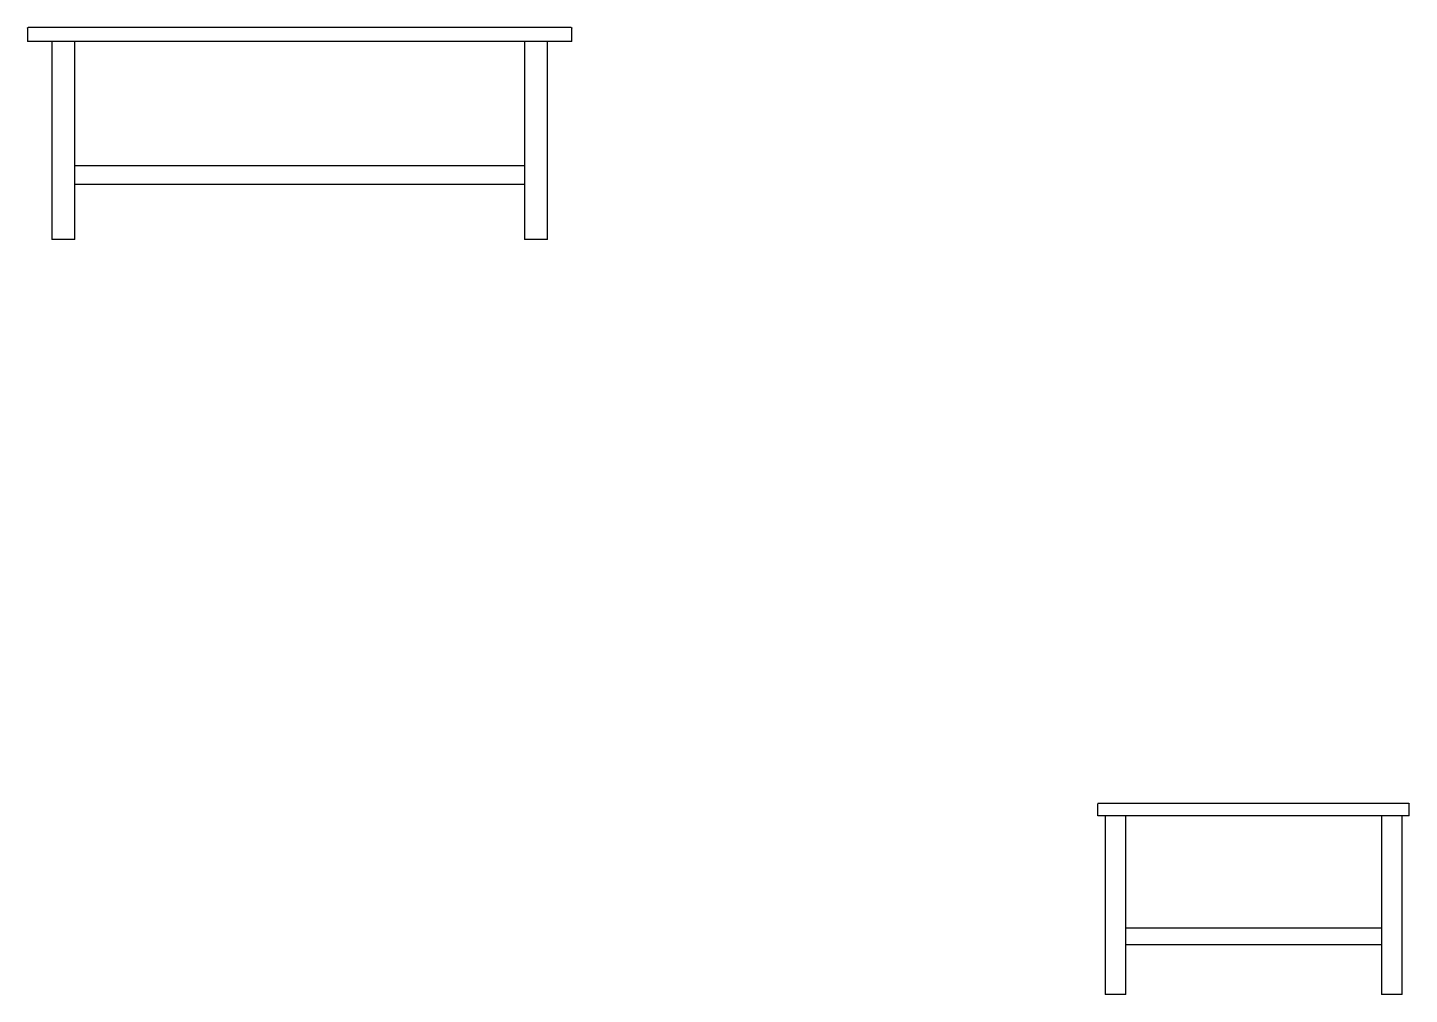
# Model space of a CAD drawing. Header units: millimetres. Extents: x 1202.35 to 1204.12, y 458.75 to 460.
import ezdxf

# ---------------------------------------------------------------- set-up
doc = ezdxf.new("R2010")
doc.units = ezdxf.units.MM
doc.layers.add('IKE120013-t1', color=255, linetype='Continuous')

# ---------------------------------------------------------------- blocks, each defined once
blk = doc.blocks.new('族几何图形组合_2629-Left')
at = {"layer": 'IKE120013-t1'}
for p, q in [((-375, 430), (-375, 459)), ((374, 460), (-374, 460)), ((375, 430), (375, 459)), ((375, 430), (-375, 430))]:
    blk.add_line(p, q, dxfattribs=at)
for points in [[(-374, 460), (-374.1, 460), (-374.2, 460), (-374.4, 459.9), (-374.5, 459.9), (-374.6, 459.8), (-374.7, 459.7), (-374.9, 459.5), (-375, 459.3), (-375, 459.1), (-375, 459)], [(374, 460), (374.1, 460), (374.2, 460), (374.4, 459.9), (374.5, 459.9), (374.6, 459.8), (374.7, 459.7), (374.9, 459.5), (375, 459.3), (375, 459.1), (375, 459)]]:
    blk.add_open_spline(points, degree=3, knots=[0, 0, 0, 0, 0.166667, 0.25, 0.333333, 0.416667, 0.5, 0.666667, 0.833333, 1, 1, 1, 1], dxfattribs=at)
blk = doc.blocks.new('族几何图形组合_3471-Left')
at = {"layer": 'IKE120013-t1'}
for p, q in [((-357.6, 430), (-357.6, 0)), ((-307.6, 0), (-307.6, 430)), ((307.6, 430), (307.6, 0)), ((357.6, 0), (357.6, 430)), ((-356.6, 0), (-357.6, 0)), ((-308.6, 0), (-356.6, 0)), ((-307.6, 0), (-308.6, 0)), ((-307.6, 0), (-307.6, 0)), ((308.6, 0), (307.6, 0)), ((307.6, 0), (307.6, 0)), ((356.6, 0), (308.6, 0)), ((357.6, 0), (356.6, 0))]:
    blk.add_line(p, q, dxfattribs=at)
blk = doc.blocks.new('族几何图形组合_3472-Left')
at = {"layer": 'IKE120013-t1'}
for p, q in [((307.6, 160), (-307.6, 160)), ((-307.6, 120), (307.6, 120))]:
    blk.add_line(p, q, dxfattribs=at)
blk = doc.blocks.new('族几何图形组合_2629-Back')
at = {"layer": 'IKE120013-t1'}
for p, q in [((-590, 459), (-590, 430)), ((589, 460), (-589, 460)), ((590, 430), (590, 459)), ((590, 430), (-590, 430))]:
    blk.add_line(p, q, dxfattribs=at)
for points, knots in [([(-590, 459), (-590, 459.1), (-590, 459.3), (-589.9, 459.5), (-589.7, 459.7), (-589.6, 459.8), (-589.5, 459.9), (-589.4, 459.9), (-589.2, 460), (-589.1, 460), (-589, 460)], [-1, -1, -1, -1, -0.833333, -0.666667, -0.5, -0.416667, -0.333333, -0.25, -0.166667, 0, 0, 0, 0]), ([(589, 460), (589.1, 460), (589.2, 460), (589.4, 459.9), (589.5, 459.9), (589.6, 459.8), (589.7, 459.7), (589.9, 459.5), (590, 459.3), (590, 459.1), (590, 459)], [0, 0, 0, 0, 0.166667, 0.25, 0.333333, 0.416667, 0.5, 0.666667, 0.833333, 1, 1, 1, 1])]:
    blk.add_open_spline(points, degree=3, knots=knots, dxfattribs=at)
blk = doc.blocks.new('族几何图形组合_3471-Back')
at = {"layer": 'IKE120013-t1'}
for p, q in [((-537.4, 430), (-537.4, 0)), ((-487.4, 0), (-487.4, 430)), ((487.4, 430), (487.4, 0)), ((537.4, 0), (537.4, 430)), ((-536.4, 0), (-537.4, 0)), ((-488.4, 0), (-536.4, 0)), ((-487.4, 0), (-488.4, 0)), ((-487.4, 0), (-487.4, 0)), ((488.4, 0), (487.4, 0)), ((487.4, 0), (487.4, 0)), ((536.4, 0), (488.4, 0)), ((537.4, 0), (536.4, 0))]:
    blk.add_line(p, q, dxfattribs=at)
blk = doc.blocks.new('族几何图形组合_3472-Back')
at = {"layer": 'IKE120013-t1'}
for p, q in [((487.4, 160), (-487.4, 160)), ((-487.4, 120), (487.4, 120))]:
    blk.add_line(p, q, dxfattribs=at)

msp = doc.modelspace()

# ---------------------------------------------------------------- block references
for name, p, xscale, yscale, zscale in [('族几何图形组合_2629-Back', (1202.6958, 459.7269), 0.0005937234989050348, 0.0005937234989050348, 0.0005937234989050348), ('族几何图形组合_2629-Left', (1203.9242, 458.7545), 0.0005347593708338406, 0.0005347593708338406, 0.0005347593708338406)]:
    msp.add_blockref(name, p, dxfattribs=dict(xscale=xscale, yscale=yscale, zscale=zscale))
at = {"layer": 'IKE120013-t1'}
for name, p, xscale, yscale, zscale in [('族几何图形组合_3471-Back', (1202.6958, 459.7269), 0.0005937234989050348, 0.0005937234989050348, 0.0005937234989050348), ('族几何图形组合_3472-Back', (1202.6958, 459.7269), 0.0005937234989050348, 0.0005937234989050348, 0.0005937234989050348), ('族几何图形组合_3471-Left', (1203.9242, 458.7545), 0.0005347593708338406, 0.0005347593708338406, 0.0005347593708338406), ('族几何图形组合_3472-Left', (1203.9242, 458.7545), 0.0005347593708338406, 0.0005347593708338406, 0.0005347593708338406)]:
    msp.add_blockref(name, p, dxfattribs=dict(at, xscale=xscale, yscale=yscale, zscale=zscale))

doc.saveas('drawing.dxf')
